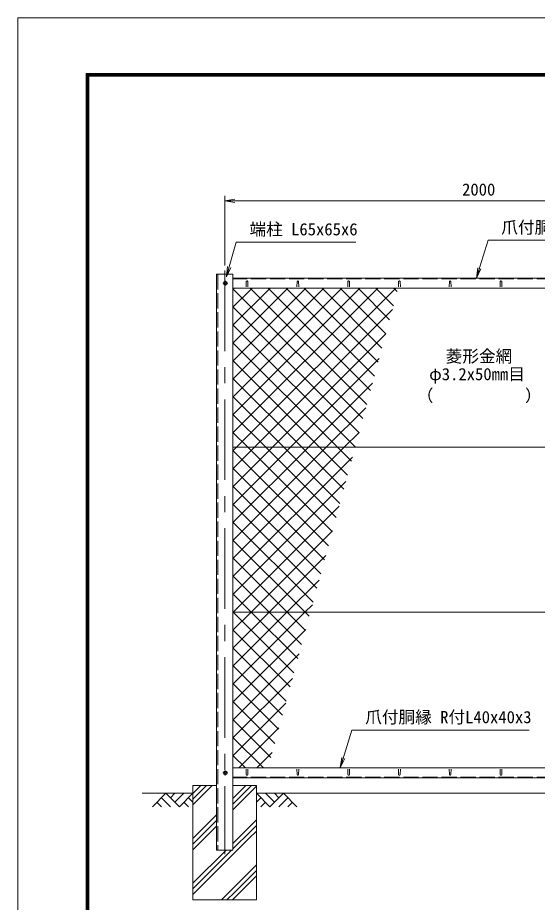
# Model space of a CAD drawing. Units: millimetres, scale not verified. Extents: x -4200 to 4200, y -2970 to 2970.
# Drawn here: x -4200 to -2154, y -516 to 2970 of the extents above; entities that cross this region are included whole.
import ezdxf
from ezdxf.enums import TextEntityAlignment as Align

# ---------------------------------------------------------------- set-up
doc = ezdxf.new("R2010")
doc.units = ezdxf.units.MM
doc.header["$LTSCALE"] = 10
doc.linetypes.add('DASHED', pattern=[7.5, 6, -1.5])
doc.linetypes.add('USER1', pattern=[50.8, 31.75, -6.35, 6.35, -6.35])
for name, color, linetype, lineweight in [('0-0_D-STR1', 1, 'Continuous', 18), ('0-1_D-BMK', 2, 'USER1', 13), ('0-2_D-STR-DIM', 7, 'Continuous', 13), ('0-3_D-STR3', 3, 'Continuous', 13), ('0-4_D-BGD', 7, 'Continuous', 18), ('0-5_D-STR4', 7, 'Continuous', 18), ('0-6_0', 7, 'Continuous', 18), ('0-8_D-STR2', 7, 'Continuous', 13), ('0-9_D-DCR-HCH', 7, 'Continuous', 13), ('0-A_D-STR-TXT', 7, 'Continuous', 13), ('0-B_D-TTL', 7, 'Continuous', 18)]:
    doc.layers.add(name, color=color, linetype=linetype, lineweight=lineweight)
doc.styles.add('ＭＳ ゴシック', font='')
doc.styles.get('ＭＳ ゴシック').set_extended_font_data('MS Gothic')

# ---------------------------------------------------------------- blocks, each defined once
blk = doc.blocks.new('_Open')
at = {"layer": '0-6_0'}
blk.add_line((-10, 1.667), (0, 0), dxfattribs=at)
blk.add_lwpolyline([(-10, -1.667), (0, 0), (-10, 0)], dxfattribs=at)

msp = doc.modelspace()

# ---------------------------------------------------------------- linework, layer by layer
at = {"layer": '0-0_D-STR1'}
for p, q in [((-3417.47, 1958.98), (-3417.47, -311.02)), ((-3352.47, 1958.98), (-3417.47, 1958.98)), ((-3352.47, -311.02), (-3352.47, 1958.98)), ((-1421.47, 1943.98), (-3352.47, 1943.98)), ((-3299.97, 1930.85), (-3300.72, 1909.35)), ((-3293.97, 1930.85), (-3293.22, 1909.35)), ((-3099.97, 1930.85), (-3100.72, 1909.35)), ((-3093.97, 1930.85), (-3093.22, 1909.35)), ((-2899.97, 1930.85), (-2900.72, 1909.35)), ((-2893.97, 1930.85), (-2893.22, 1909.35)), ((-2699.97, 1930.85), (-2700.72, 1909.35)), ((-2693.97, 1930.85), (-2693.22, 1909.35)), ((-2499.97, 1930.85), (-2500.72, 1909.35)), ((-2493.97, 1930.85), (-2493.22, 1909.35)), ((-2299.97, 1930.85), (-2300.72, 1909.35)), ((-2293.97, 1930.85), (-2293.22, 1909.35)), ((-3352.47, 1903.98), (-1421.47, 1903.98)), ((-3352.47, 13.98), (-1421.47, 13.98)), ((-3299.97, -12.89), (-3300.72, 8.61)), ((-3293.97, -12.89), (-3293.22, 8.61)), ((-3099.97, -12.89), (-3100.72, 8.61)), ((-3093.97, -12.89), (-3093.22, 8.61)), ((-2899.97, -12.89), (-2900.72, 8.61)), ((-2893.97, -12.89), (-2893.22, 8.61)), ((-2699.97, -12.89), (-2700.72, 8.61)), ((-2693.97, -12.89), (-2693.22, 8.61)), ((-2499.97, -12.89), (-2500.72, 8.61)), ((-2493.97, -12.89), (-2493.22, 8.61)), ((-2299.97, -12.89), (-2300.72, 8.61)), ((-2293.97, -12.89), (-2293.22, 8.61)), ((-1421.47, -26.02), (-3352.47, -26.02)), ((-3417.47, -311.02), (-3352.47, -311.02)), ((-3409.97, -311.02), (-3359.97, -311.02))]:
    msp.add_line(p, q, dxfattribs=at)
at = {"layer": '0-0_D-STR1', "linetype": 'DASHED'}
for p, q in [((-3411.47, 1958.98), (-3411.47, -311.02)), ((-1421.47, 1940.98), (-3352.47, 1940.98)), ((-1421.47, -23.02), (-3352.47, -23.02))]:
    msp.add_line(p, q, dxfattribs=at)
at = {"layer": '0-0_D-STR1'}
for centre, start, end in [((-3296.97, 1929.6), 22.61986, 157.38014), ((-3096.97, 1929.6), 22.61986, 157.38014), ((-2896.97, 1929.6), 22.61986, 157.38014), ((-2696.97, 1929.6), 22.61986, 157.38014), ((-2496.97, 1929.6), 22.61986, 157.38014), ((-2296.97, 1929.6), 22.61986, 157.38014), ((-3296.97, -11.64), 202.61986, 337.38014), ((-3096.97, -11.64), 202.61986, 337.38014), ((-2896.97, -11.64), 202.61986, 337.38014), ((-2696.97, -11.64), 202.61986, 337.38014), ((-2496.97, -11.64), 202.61986, 337.38014), ((-2296.97, -11.64), 202.61986, 337.38014)]:
    msp.add_arc(centre, 3.25, start, end, dxfattribs=at)
at = {"layer": '0-1_D-BMK'}
for p, q in [((-3384.97, 1973.98), (-3384.97, -326.02)), ((-3372.47, 1923.98), (-3392.47, 1923.98)), ((-3382.47, 1933.98), (-3382.47, 1913.98)), ((-3382.47, 3.98), (-3382.47, -16.02)), ((-3372.47, -6.02), (-3392.47, -6.02))]:
    msp.add_line(p, q, dxfattribs=at)
at = {"layer": '0-2_D-STR-DIM'}
for p, q in [((-3384.97, 1993.98), (-3384.97, 2267.76)), ((-3384.97, 2247.76), (-1384.97, 2247.76))]:
    msp.add_line(p, q, dxfattribs=at)
at = {"layer": '0-3_D-STR3'}
for p, q in [((-3382.47, 1931.49), (-3388.97, 1927.73)), ((-3388.97, 1927.73), (-3388.97, 1920.23)), ((-3388.97, 1920.23), (-3382.47, 1916.47)), ((-3375.97, 1927.73), (-3382.47, 1931.49)), ((-3382.47, 1916.47), (-3375.97, 1920.23)), ((-3375.97, 1920.23), (-3375.97, 1927.73)), ((-1421.47, 1277.23), (-3352.47, 1277.23)), ((-1421.47, 627.23), (-3352.47, 627.23)), ((-3382.47, 1.49), (-3388.97, -2.27)), ((-3375.97, -2.27), (-3382.47, 1.49)), ((-3388.97, -2.27), (-3388.97, -9.77)), ((-3388.97, -9.77), (-3382.47, -13.53)), ((-3382.47, -13.53), (-3375.97, -9.77)), ((-3375.97, -9.77), (-3375.97, -2.27))]:
    msp.add_line(p, q, dxfattribs=at)
for centre in [(-3382.47, 1923.98), (-3382.47, -6.02)]:
    msp.add_circle(centre, 6.25, dxfattribs=at)
at = {"layer": '0-4_D-BGD'}
for p, q in [((-3509.97, -86.02), (-3709.97, -86.02)), ((-1509.97, -86.02), (-3259.97, -86.02))]:
    msp.add_line(p, q, dxfattribs=at)
at = {"layer": '0-5_D-STR4'}
for p, q in [((-3509.97, -56.02), (-3509.97, -506.02)), ((-3417.47, -56.02), (-3509.97, -56.02)), ((-3259.97, -56.02), (-3352.47, -56.02)), ((-3259.97, -56.02), (-3259.97, -506.02)), ((-3259.97, -506.02), (-3509.97, -506.02))]:
    msp.add_line(p, q, dxfattribs=at)
at = {"layer": '0-8_D-STR2'}
for p, q in [((-3352.47, 1899.46), (-3347.95, 1903.98)), ((-3352.47, 1828.74), (-3277.24, 1903.98)), ((-3352.47, 1758.03), (-3206.53, 1903.98)), ((-3352.47, 1687.32), (-3135.82, 1903.98)), ((-3352.47, 1616.61), (-3065.11, 1903.98)), ((-3352.47, 1545.9), (-2994.4, 1903.98)), ((-3352.47, 1475.19), (-2923.69, 1903.98)), ((-3352.47, 1404.48), (-2852.98, 1903.98)), ((-3352.47, 1333.77), (-2782.26, 1903.98)), ((-2840.93, 1389.92), (-3352.47, 1901.46)), ((-2825.86, 1445.55), (-3284.28, 1903.98)), ((-2810.78, 1501.19), (-3213.57, 1903.98)), ((-2795.7, 1556.82), (-3142.86, 1903.98)), ((-2780.62, 1612.45), (-3072.15, 1903.98)), ((-2765.55, 1668.09), (-3001.44, 1903.98)), ((-2750.47, 1723.72), (-2930.73, 1903.98)), ((-2735.39, 1779.35), (-2860.02, 1903.98)), ((-2720.31, 1834.98), (-2789.31, 1903.98)), ((-2705.23, 1890.62), (-2718.6, 1903.98)), ((-2856.01, 1334.29), (-3352.47, 1830.75)), ((-3267.59, 1277.23), (-2724.21, 1820.62)), ((-2871.09, 1278.65), (-3352.47, 1760.04)), ((-3196.88, 1277.23), (-2750.5, 1723.62)), ((-2940.38, 1277.23), (-3352.47, 1689.33)), ((-3011.09, 1277.23), (-3352.47, 1618.62)), ((-3126.17, 1277.23), (-2776.78, 1626.62)), ((-3081.8, 1277.23), (-3352.47, 1547.91)), ((-3055.46, 1277.23), (-2803.07, 1529.62)), ((-3152.51, 1277.23), (-3352.47, 1477.2)), ((-2984.75, 1277.23), (-2829.36, 1432.62)), ((-3223.22, 1277.23), (-3352.47, 1406.49)), ((-3293.93, 1277.23), (-3352.47, 1335.78)), ((-2914.04, 1277.23), (-2855.65, 1335.62)), ((-3352.47, 1192.35), (-3267.59, 1277.23)), ((-3352.47, 1121.64), (-3196.88, 1277.23)), ((-3352.47, 1050.93), (-3126.17, 1277.23)), ((-3352.47, 980.22), (-3055.46, 1277.23)), ((-3352.47, 909.51), (-2984.75, 1277.23)), ((-3352.47, 838.8), (-2914.04, 1277.23)), ((-2976.63, 889.22), (-3352.47, 1265.06)), ((-2961.56, 944.86), (-3293.93, 1277.23)), ((-2946.48, 1000.49), (-3223.22, 1277.23)), ((-2931.4, 1056.12), (-3152.51, 1277.23)), ((-2916.32, 1111.76), (-3081.8, 1277.23)), ((-2901.25, 1167.39), (-3011.09, 1277.23)), ((-2886.17, 1223.02), (-2940.38, 1277.23)), ((-3352.47, 768.08), (-2881.94, 1238.62)), ((-2991.71, 833.59), (-3352.47, 1194.35)), ((-3352.47, 697.37), (-2908.23, 1141.62)), ((-3006.79, 777.96), (-3352.47, 1123.64)), ((-3021.87, 722.33), (-3352.47, 1052.93)), ((-3351.91, 627.23), (-2934.52, 1044.62)), ((-3036.95, 666.69), (-3352.47, 982.22)), ((-3281.2, 627.23), (-2960.81, 947.62)), ((-3068.19, 627.23), (-3352.47, 911.51)), ((-3138.9, 627.23), (-3352.47, 840.8)), ((-3210.49, 627.23), (-2987.1, 850.62)), ((-3209.61, 627.23), (-3352.47, 770.09)), ((-3139.78, 627.23), (-3013.39, 753.62)), ((-3280.32, 627.23), (-3352.47, 699.38)), ((-3351.04, 627.23), (-3352.47, 628.67)), ((-3069.07, 627.23), (-3039.68, 656.62)), ((-3352.47, 626.66), (-3351.91, 627.23)), ((-3352.47, 555.95), (-3281.2, 627.23)), ((-3352.47, 485.24), (-3210.49, 627.23)), ((-3352.47, 414.53), (-3139.78, 627.23)), ((-3352.47, 343.82), (-3069.07, 627.23)), ((-3112.33, 388.53), (-3351.04, 627.23)), ((-3097.26, 444.16), (-3280.32, 627.23)), ((-3082.18, 499.79), (-3209.61, 627.23)), ((-3067.1, 555.43), (-3138.9, 627.23)), ((-3052.02, 611.06), (-3068.19, 627.23)), ((-3352.47, 273.11), (-3065.96, 559.62)), ((-3127.41, 332.9), (-3352.47, 557.96)), ((-3142.49, 277.26), (-3352.47, 487.25)), ((-3352.47, 202.4), (-3092.25, 462.62)), ((-3157.57, 221.63), (-3352.47, 416.54)), ((-3352.47, 131.69), (-3118.54, 365.62)), ((-3172.65, 166), (-3352.47, 345.83)), ((-3187.72, 110.36), (-3352.47, 275.12)), ((-3352.47, 60.98), (-3144.83, 268.62)), ((-3202.8, 54.73), (-3352.47, 204.4)), ((-3328.76, 13.98), (-3171.12, 171.62)), ((-3232.76, 13.98), (-3352.47, 133.69)), ((-3258.05, 13.98), (-3197.41, 74.62)), ((-3303.47, 13.98), (-3352.47, 62.98))]:
    msp.add_line(p, q, dxfattribs=at)
msp.add_lwpolyline([(-3352.47, 1263.06), (-3338.3, 1277.23), (-2711.55, 1903.98)], dxfattribs=at)
at = {"layer": '0-9_D-DCR-HCH'}
for p, q in [((-3509.97, -131.88), (-3434.12, -56.02)), ((-3509.97, -109.78), (-3456.21, -56.02)), ((-3509.97, -87.68), (-3478.31, -56.02)), ((-3352.47, -129.06), (-3279.44, -56.02)), ((-3352.47, -106.96), (-3301.53, -56.02)), ((-3352.47, -151.15), (-3259.97, -58.65)), ((-3616.4, -86.02), (-3669.61, -139.23)), ((-3634.14, -103.76), (-3598.5, -139.23)), ((-3616.4, -86.02), (-3563.19, -139.23)), ((-3598.66, -103.76), (-3580.92, -86.02)), ((-3580.92, -121.5), (-3545.45, -86.02)), ((-3563.19, -139.23), (-3509.97, -86.02)), ((-3527.71, -103.76), (-3509.97, -121.41)), ((-3206.76, -139.23), (-3259.97, -86.02)), ((-3242.24, -103.76), (-3259.97, -121.41)), ((-3189.03, -121.5), (-3224.5, -86.02)), ((-3153.55, -86.02), (-3206.76, -139.23)), ((-3171.2, -103.85), (-3189.03, -86.02)), ((-3135.81, -103.76), (-3171.45, -139.23)), ((-3153.55, -86.02), (-3100.34, -139.23)), ((-3651.87, -121.5), (-3634.05, -139.23)), ((-3545.45, -121.5), (-3527.63, -139.23)), ((-3224.5, -121.5), (-3242.32, -139.23)), ((-3118.08, -121.5), (-3135.89, -139.23)), ((-3509.97, -264.46), (-3417.47, -171.96)), ((-3509.97, -286.56), (-3417.47, -194.06)), ((-3509.97, -308.65), (-3417.47, -216.15)), ((-3509.97, -463.33), (-3357.66, -311.02)), ((-3509.97, -441.24), (-3379.76, -311.02)), ((-3353.79, -506.02), (-3259.97, -412.21))]:
    msp.add_line(p, q, dxfattribs=at)
for points in [[(-3352.47, -283.74), (-3272.99, -204.25), (-3259.97, -191.24)], [(-3509.97, -485.43), (-3289.42, -264.88), (-3259.97, -235.43)], [(-3352.47, -305.83), (-3281.21, -234.57), (-3259.97, -213.33)], [(-3397.98, -506.02), (-3338.71, -446.75), (-3259.97, -368.01)], [(-3375.88, -506.02), (-3346.93, -477.07), (-3259.97, -390.11)]]:
    msp.add_lwpolyline(points, dxfattribs=at)
at = {"layer": '0-A_D-STR-TXT'}
for points in [[(-1650.07, 2092.85), (-2347.95, 2092.85), (-2393.31, 1945.89)], [(-2868.62, 2085.27), (-3339.6, 2085.27), (-3377.68, 1951)], [(-2185.85, 162.85), (-2883.73, 162.85), (-2929.09, 15.89)]]:
    msp.add_lwpolyline(points, dxfattribs=at)
at = {"layer": '0-B_D-TTL', "color": 2}
msp.add_lwpolyline([(-4200, 2970), (4200, 2970), (4200, -2970), (-4200, -2970)], close=True, dxfattribs=at)
at = {"layer": '0-B_D-TTL'}
for points in [[(-3930, 2750), (3930, 2750), (3930, -2750), (-3930, -2750)], [(-3927.5, 2747.5), (3927.5, 2747.5), (3927.5, -2747.5), (-3927.5, -2747.5)], [(-3925, 2745), (3925, 2745), (3925, -2745), (-3925, -2745)], [(-3922.5, 2742.5), (3922.5, 2742.5), (3922.5, -2742.5), (-3922.5, -2742.5)], [(-3920, 2740), (3920, 2740), (3920, -2740), (-3920, -2740)]]:
    msp.add_lwpolyline(points, close=True, dxfattribs=at)

# ---------------------------------------------------------------- block references
at = {"layer": '0-2_D-STR-DIM', "xscale": 4, "yscale": 4, "rotation": 180}
msp.add_blockref('_Open', (-3384.97, 2247.76), dxfattribs=at)
at = {"layer": '0-A_D-STR-TXT', "xscale": 4, "yscale": 4}
for p, rotation in [((-3378.23, 1949.07), 254.16392), ((-2393.9, 1943.98), 252.84683), ((-2929.68, 13.98), 252.84683)]:
    msp.add_blockref('_Open', p, dxfattribs=dict(at, rotation=rotation))

# ---------------------------------------------------------------- texts
at = {"layer": '0-2_D-STR-DIM', "style": 'ＭＳ ゴシック'}
msp.add_text('2000', height=48.09, dxfattribs=at).set_placement((-2450.24, 2254.51), align=Align.BOTTOM_LEFT)
at = {"layer": '0-A_D-STR-TXT', "style": 'ＭＳ ゴシック'}
for s, p in [('端柱 L65x65x6', (-3287.4, 2097.85)), ('爪付胴縁 R付L40x40x3', (-2296.01, 2105.43)), ('菱形金網', (-2514.92, 1597.46)), ('φ3.2x50mm目', (-2579.9, 1527.02)), ('（\u3000\u3000   \u3000\u3000）', (-2628.63, 1442.55)), ('爪付胴縁 R付L40x40x3', (-2831.79, 175.43))]:
    msp.add_text(s, height=48.09, dxfattribs=at).set_placement(p, align=Align.BOTTOM_LEFT)

doc.saveas('drawing.dxf')
